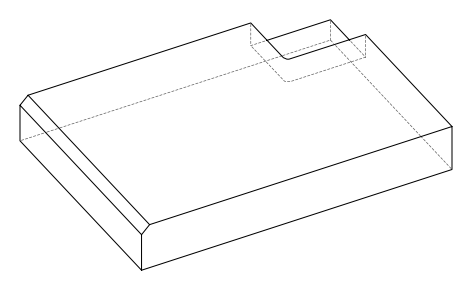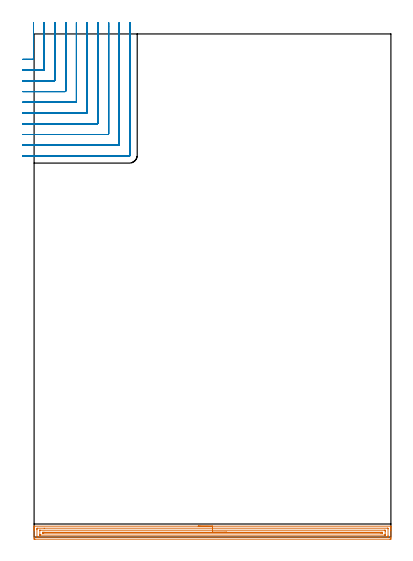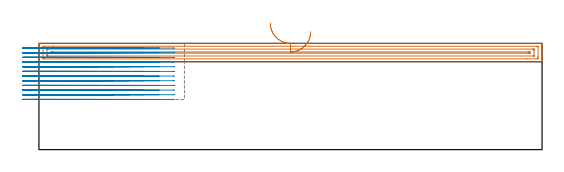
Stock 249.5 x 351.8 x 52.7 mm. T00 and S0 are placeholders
(PLAN: 2 operations, 1 tool changes, 35.3 min)
(1 AREA_MILL | FG_CHAMFER_SURFACE | UGT0205_001 | 8.16 min | 10334 mm3)
(2 MILL_CORNER_NOTCH_RECTANGULAR | CORNER_NOTCH_RECTANGULAR | NXT0201_013 | Follow Part, ap 2.5, ae 75% | 27.09 min | 180833 mm3)
(TOOL UGT0205_001 | Chamfer Mill 20 x 3 x 45 deg. | D20 FL50 Z2)
(TOOL NXT0201_013 | ENDMILL 10mm | D10 FL30 Z4)
(OP 1 AREA_MILL)
G17 G21 G94 G90
T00 M6
G54
G17 G0 G90 X114.75 Y7.6 S1061 M3
G43 Z62.7 H0
G94 G1 X114.788 Z61.828 F250.
X114.902 Z60.963
X115.091 Z60.112
X115.353 Z59.28
X115.687 Z58.474
X116.09 Z57.7
X116.558 Z56.964
X117.09 Z56.272
X117.679 Z55.629
X118.322 Z55.039
X119.014 Z54.508
X119.75 Z54.04
X120.524 Z53.637
X121.33 Z53.303
X122.162 Z53.041
X123.013 Z52.852
X123.878 Z52.738
X124.75 Z52.7
X249.333
X249.49 Y7.597 Z52.688
X249.493 Y7.562 Z52.653
X249.5 Y7.186 Z52.286
Y6.827 Z51.926
Y6.16 Z51.255
Y4.938 Z50.035
Y4.383 Z49.477
Y-0.338 Z44.759
X249.496 Y-0.949 Z44.149
X249.492 Y-1.492 Z43.606
X249.434 Y-1.494 Z43.603
X248.886 Y-1.5 Z43.6
X0.614
X0.066 Y-1.494 Z43.603
X0.008 Y-1.492 Z43.606
X0.004 Y-0.949 Z44.149
X0. Y-0.338 Z44.759
Y4.383 Z49.477
Y4.938 Z50.035
Y5.271 Z50.368
Y5.827 Z50.923
Y6.16 Z51.255
Y6.827 Z51.926
Y7.187 Z52.286
X0.007 Y7.561 Z52.653
X0.01 Y7.597 Z52.688
X0.167 Y7.6 Z52.7
X124.75
Y6.186 Z51.286
X247.074 Y6.185 Z51.285
X247.1 Y6.184 Z51.284
X247.49 Y6.16 Z51.26
X247.499 Y5.763 Z50.863
X247.5 Y0.829 Z45.929
X247.499 Y0.431 Z45.531
X247.49 Y-0.06 Z45.04
X247.125 Y-0.085 Z45.015
X242.437 Y-0.086 Z45.014
X2.426 Y-0.085 Z45.015
X2.4 Z45.016
X2.01 Y-0.06 Z45.04
X2.001 Y0.337 Z45.437
X2. Y5.271 Z50.371
X2.001 Y5.668 Z50.768
X2.01 Y6.16 Z51.26
X2.375 Y6.185 Z51.285
X7.064 Y6.186 Z51.286
X124.75
Y4.771 Z49.871
X244.924
X245.314 Y4.769 Z49.869
X245.443 Y4.767 Z49.867
X245.482 Y4.765 Z49.865
X245.49 Y4.691 Z49.791
X245.495 Y4.568 Z49.668
X245.499 Y4.383 Z49.483
X245.5 Y4.198 Z49.298
X245.499 Y1.533 Z46.633
X245.491 Y1.347 Z46.447
X245.488 Y1.334 Z46.434
X245.483 Y1.332 Z46.432
X245.46 Y1.33 Z46.43
X245.411 Y1.329 Z46.429
X245.314 Y1.328 Z46.428
X4.576 Y1.329 Z46.429
X4.186 Y1.331 Z46.431
X4.057 Y1.333 Z46.433
X4.018 Y1.335 Z46.435
X4.01 Y1.409 Z46.509
X4.005 Y1.532 Z46.632
X4.001 Y1.717 Z46.817
X4. Y1.902 Z47.002
X4.001 Y4.567 Z49.667
X4.009 Y4.753 Z49.853
X4.012 Y4.766 Z49.866
X4.017 Y4.768 Z49.868
X4.04 Y4.77 Z49.87
X4.089 Y4.771 Z49.871
X4.186
X124.75
Y3.357 Z48.457
X242.773
X243.39 Y3.352 Z48.452
X243.483 Y3.35 Z48.45
X243.49 Y3.258 Z48.358
X243.492 Y3.05 Z48.15
X243.49 Y2.842 Z47.942
X243.483 Y2.749 Z47.849
X243.385 Y2.747 Z47.847
X242.497 Y2.743 Z47.843
X6.727
X6.11 Y2.748 Z47.848
X6.017 Y2.75 Z47.85
X6.01 Y2.842 Z47.942
X6.008 Y3.05 Z48.15
X6.01 Y3.258 Z48.358
X6.017 Y3.351 Z48.451
X6.113 Y3.354 Z48.454
X6.248 Y3.355 Z48.455
X6.865 Y3.357 Z48.457
X7.003
X124.75
X125.622 Z48.495
X126.486 Z48.609
X127.338 Z48.798
X128.17 Z49.06
X128.976 Z49.394
X129.75 Z49.797
X130.486 Z50.266
X131.178 Z50.797
X131.821 Z51.386
X132.41 Z52.029
X132.941 Z52.722
X133.41 Z53.457
X133.813 Z54.231
X134.147 Z55.037
X134.409 Z55.869
X134.598 Z56.721
X134.712 Z57.586
X134.75 Z58.457
G0 Z62.7
M5
M2
(OP 2 MILL_CORNER_NOTCH_RECTANGULAR)
G17 G21 G94 G90
T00 M6
G54
G17 G0 G90 X-8. Y334. S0 M3
G43 Z62.7 H0
Z50.383
G94 G1 X-5. F250.
X-0.895 F500.
G3 X-0.4 Y334.495 R0.5
G1 Y356.784
Y359.784 F250.
G0 Z62.7
X-8. Y326.5
Z50.383
G1 X-5.
X6.605 F500.
G3 X7.1 Y326.995 R0.5
G1 Y356.8
Y359.8 F250.
G0 Z62.7
X-8. Y319.
Z50.383
G1 X-5.
X14.104 F500.
G3 X14.6 Y319.496 R0.5
G1 Y356.8
Y359.8 F250.
G0 Z62.7
X-8. Y311.5
Z50.383
G1 X-5.
X21.604 F500.
G3 X22.1 Y311.996 R0.5
G1 Y356.8
Y359.8 F250.
G0 Z62.7
X-8. Y304.
Z50.383
G1 X-5.
X29.104 F500.
G3 X29.6 Y304.496 R0.5
G1 Y356.8
Y359.8 F250.
G0 Z62.7
X-8. Y296.5
Z50.383
G1 X-5.
X36.604 F500.
G3 X37.1 Y296.996 R0.5
G1 Y356.8
Y359.8 F250.
G0 Z62.7
X-8. Y289.
Z50.383
G1 X-5.
X44.104 F500.
G3 X44.6 Y289.496 R0.5
G1 Y356.8
Y359.8 F250.
G0 Z62.7
X-8. Y281.5
Z50.383
G1 X-5.
X51.603 F500.
G3 X52.1 Y281.997 R0.5
G1 Y356.8
Y359.8 F250.
G0 Z62.7
X-8. Y274.
Z50.383
G1 X-5.
X59.103 F500.
G3 X59.6 Y274.497 R0.5
G1 Y356.8
Y359.8 F250.
G0 Z62.7
X-8. Y266.5
Z50.383
G1 X-5.
X66.603 F500.
G3 X67.1 Y266.997 R0.5
G1 Y356.8
Y359.8 F250.
G0 Z62.7
X-8. Y334.
Z48.067
G1 X-5.
X-0.895 F500.
G3 X-0.4 Y334.495 R0.5
G1 Y356.784
Y359.784 F250.
G0 Z62.7
X-8. Y326.5
Z48.067
G1 X-5.
X6.605 F500.
G3 X7.1 Y326.995 R0.5
G1 Y356.8
Y359.8 F250.
G0 Z62.7
X-8. Y319.
Z48.067
G1 X-5.
X14.104 F500.
G3 X14.6 Y319.496 R0.5
G1 Y356.8
Y359.8 F250.
G0 Z62.7
X-8. Y311.5
Z48.067
G1 X-5.
X21.604 F500.
G3 X22.1 Y311.996 R0.5
G1 Y356.8
Y359.8 F250.
G0 Z62.7
X-8. Y304.
Z48.067
G1 X-5.
X29.104 F500.
G3 X29.6 Y304.496 R0.5
G1 Y356.8
Y359.8 F250.
G0 Z62.7
X-8. Y296.5
Z48.067
G1 X-5.
X36.604 F500.
G3 X37.1 Y296.996 R0.5
G1 Y356.8
Y359.8 F250.
G0 Z62.7
X-8. Y289.
Z48.067
G1 X-5.
X44.104 F500.
G3 X44.6 Y289.496 R0.5
G1 Y356.8
Y359.8 F250.
G0 Z62.7
X-8. Y281.5
Z48.067
G1 X-5.
X51.603 F500.
G3 X52.1 Y281.997 R0.5
G1 Y356.8
Y359.8 F250.
G0 Z62.7
X-8. Y274.
Z48.067
G1 X-5.
X59.103 F500.
G3 X59.6 Y274.497 R0.5
G1 Y356.8
Y359.8 F250.
G0 Z62.7
X-8. Y266.5
Z48.067
G1 X-5.
X66.603 F500.
G3 X67.1 Y266.997 R0.5
G1 Y356.8
Y359.8 F250.
G0 Z62.7
X-8. Y334.
Z45.75
G1 X-5.
X-0.895 F500.
G3 X-0.4 Y334.495 R0.5
G1 Y356.784
Y359.784 F250.
G0 Z62.7
X-8. Y326.5
Z45.75
G1 X-5.
X6.605 F500.
G3 X7.1 Y326.995 R0.5
G1 Y356.8
Y359.8 F250.
G0 Z62.7
X-8. Y319.
Z45.75
G1 X-5.
X14.104 F500.
G3 X14.6 Y319.496 R0.5
G1 Y356.8
Y359.8 F250.
G0 Z62.7
X-8. Y311.5
Z45.75
G1 X-5.
X21.604 F500.
G3 X22.1 Y311.996 R0.5
G1 Y356.8
Y359.8 F250.
G0 Z62.7
X-8. Y304.
Z45.75
G1 X-5.
X29.104 F500.
G3 X29.6 Y304.496 R0.5
G1 Y356.8
Y359.8 F250.
G0 Z62.7
X-8. Y296.5
Z45.75
G1 X-5.
X36.604 F500.
G3 X37.1 Y296.996 R0.5
G1 Y356.8
Y359.8 F250.
G0 Z62.7
X-8. Y289.
Z45.75
G1 X-5.
X44.104 F500.
G3 X44.6 Y289.496 R0.5
G1 Y356.8
Y359.8 F250.
G0 Z62.7
X-8. Y281.5
Z45.75
G1 X-5.
X51.603 F500.
G3 X52.1 Y281.997 R0.5
G1 Y356.8
Y359.8 F250.
G0 Z62.7
X-8. Y274.
Z45.75
G1 X-5.
X59.103 F500.
G3 X59.6 Y274.497 R0.5
G1 Y356.8
Y359.8 F250.
G0 Z62.7
X-8. Y266.5
Z45.75
G1 X-5.
X66.603 F500.
G3 X67.1 Y266.997 R0.5
G1 Y356.8
Y359.8 F250.
G0 Z62.7
X-8. Y334.
Z43.433
G1 X-5.
X-0.895 F500.
G3 X-0.4 Y334.495 R0.5
G1 Y356.784
Y359.784 F250.
G0 Z62.7
X-8. Y326.5
Z43.433
G1 X-5.
X6.605 F500.
G3 X7.1 Y326.995 R0.5
G1 Y356.8
Y359.8 F250.
G0 Z62.7
X-8. Y319.
Z43.433
G1 X-5.
X14.104 F500.
G3 X14.6 Y319.496 R0.5
G1 Y356.8
Y359.8 F250.
G0 Z62.7
X-8. Y311.5
Z43.433
G1 X-5.
X21.604 F500.
G3 X22.1 Y311.996 R0.5
G1 Y356.8
Y359.8 F250.
G0 Z62.7
X-8. Y304.
Z43.433
G1 X-5.
X29.104 F500.
G3 X29.6 Y304.496 R0.5
G1 Y356.8
Y359.8 F250.
G0 Z62.7
X-8. Y296.5
Z43.433
G1 X-5.
X36.604 F500.
G3 X37.1 Y296.996 R0.5
G1 Y356.8
Y359.8 F250.
G0 Z62.7
X-8. Y289.
Z43.433
G1 X-5.
X44.104 F500.
G3 X44.6 Y289.496 R0.5
G1 Y356.8
Y359.8 F250.
G0 Z62.7
X-8. Y281.5
Z43.433
G1 X-5.
X51.603 F500.
G3 X52.1 Y281.997 R0.5
G1 Y356.8
Y359.8 F250.
G0 Z62.7
X-8. Y274.
Z43.433
G1 X-5.
X59.103 F500.
G3 X59.6 Y274.497 R0.5
G1 Y356.8
Y359.8 F250.
G0 Z62.7
X-8. Y266.5
Z43.433
G1 X-5.
X66.603 F500.
G3 X67.1 Y266.997 R0.5
G1 Y356.8
Y359.8 F250.
G0 Z62.7
X-8. Y334.
Z41.117
G1 X-5.
X-0.895 F500.
G3 X-0.4 Y334.495 R0.5
G1 Y356.784
Y359.784 F250.
G0 Z62.7
X-8. Y326.5
Z41.117
G1 X-5.
X6.605 F500.
G3 X7.1 Y326.995 R0.5
G1 Y356.8
Y359.8 F250.
G0 Z62.7
X-8. Y319.
Z41.117
G1 X-5.
X14.104 F500.
G3 X14.6 Y319.496 R0.5
G1 Y356.8
Y359.8 F250.
G0 Z62.7
X-8. Y311.5
Z41.117
G1 X-5.
X21.604 F500.
G3 X22.1 Y311.996 R0.5
G1 Y356.8
Y359.8 F250.
G0 Z62.7
X-8. Y304.
Z41.117
G1 X-5.
X29.104 F500.
G3 X29.6 Y304.496 R0.5
G1 Y356.8
Y359.8 F250.
G0 Z62.7
X-8. Y296.5
Z41.117
G1 X-5.
X36.604 F500.
G3 X37.1 Y296.996 R0.5
G1 Y356.8
Y359.8 F250.
G0 Z62.7
X-8. Y289.
Z41.117
G1 X-5.
X44.104 F500.
G3 X44.6 Y289.496 R0.5
G1 Y356.8
Y359.8 F250.
G0 Z62.7
X-8. Y281.5
Z41.117
G1 X-5.
X51.603 F500.
G3 X52.1 Y281.997 R0.5
G1 Y356.8
Y359.8 F250.
G0 Z62.7
X-8. Y274.
Z41.117
G1 X-5.
X59.103 F500.
G3 X59.6 Y274.497 R0.5
G1 Y356.8
Y359.8 F250.
G0 Z62.7
X-8. Y266.5
Z41.117
G1 X-5.
X66.603 F500.
G3 X67.1 Y266.997 R0.5
G1 Y356.8
Y359.8 F250.
G0 Z62.7
X-8. Y334.
Z38.8
G1 X-5.
X-0.895 F500.
G3 X-0.4 Y334.495 R0.5
G1 Y356.784
Y359.784 F250.
G0 Z62.7
X-8. Y326.5
Z38.8
G1 X-5.
X6.605 F500.
G3 X7.1 Y326.995 R0.5
G1 Y356.8
Y359.8 F250.
G0 Z62.7
X-8. Y319.
Z38.8
G1 X-5.
X14.104 F500.
G3 X14.6 Y319.496 R0.5
G1 Y356.8
Y359.8 F250.
G0 Z62.7
X-8. Y311.5
Z38.8
G1 X-5.
X21.604 F500.
G3 X22.1 Y311.996 R0.5
G1 Y356.8
Y359.8 F250.
G0 Z62.7
X-8. Y304.
Z38.8
G1 X-5.
X29.104 F500.
G3 X29.6 Y304.496 R0.5
G1 Y356.8
Y359.8 F250.
G0 Z62.7
X-8. Y296.5
Z38.8
G1 X-5.
X36.604 F500.
G3 X37.1 Y296.996 R0.5
G1 Y356.8
Y359.8 F250.
G0 Z62.7
X-8. Y289.
Z38.8
G1 X-5.
X44.104 F500.
G3 X44.6 Y289.496 R0.5
G1 Y356.8
Y359.8 F250.
G0 Z62.7
X-8. Y281.5
Z38.8
G1 X-5.
X51.603 F500.
G3 X52.1 Y281.997 R0.5
G1 Y356.8
Y359.8 F250.
G0 Z62.7
X-8. Y274.
Z38.8
G1 X-5.
X59.103 F500.
G3 X59.6 Y274.497 R0.5
G1 Y356.8
Y359.8 F250.
G0 Z62.7
X-8. Y266.5
Z38.8
G1 X-5.
X66.603 F500.
G3 X67.1 Y266.997 R0.5
G1 Y356.8
Y359.8 F250.
G0 Z62.7
X-8. Y334.
Z36.483
G1 X-5.
X-0.895 F500.
G3 X-0.4 Y334.495 R0.5
G1 Y356.784
Y359.784 F250.
G0 Z62.7
X-8. Y326.5
Z36.483
G1 X-5.
X6.605 F500.
G3 X7.1 Y326.995 R0.5
G1 Y356.8
Y359.8 F250.
G0 Z62.7
X-8. Y319.
Z36.483
G1 X-5.
X14.104 F500.
G3 X14.6 Y319.496 R0.5
G1 Y356.8
Y359.8 F250.
G0 Z62.7
X-8. Y311.5
Z36.483
G1 X-5.
X21.604 F500.
G3 X22.1 Y311.996 R0.5
G1 Y356.8
Y359.8 F250.
G0 Z62.7
X-8. Y304.
Z36.483
G1 X-5.
X29.104 F500.
G3 X29.6 Y304.496 R0.5
G1 Y356.8
Y359.8 F250.
G0 Z62.7
X-8. Y296.5
Z36.483
G1 X-5.
X36.604 F500.
G3 X37.1 Y296.996 R0.5
G1 Y356.8
Y359.8 F250.
G0 Z62.7
X-8. Y289.
Z36.483
G1 X-5.
X44.104 F500.
G3 X44.6 Y289.496 R0.5
G1 Y356.8
Y359.8 F250.
G0 Z62.7
X-8. Y281.5
Z36.483
G1 X-5.
X51.603 F500.
G3 X52.1 Y281.997 R0.5
G1 Y356.8
Y359.8 F250.
G0 Z62.7
X-8. Y274.
Z36.483
G1 X-5.
X59.103 F500.
G3 X59.6 Y274.497 R0.5
G1 Y356.8
Y359.8 F250.
G0 Z62.7
X-8. Y266.5
Z36.483
G1 X-5.
X66.603 F500.
G3 X67.1 Y266.997 R0.5
G1 Y356.8
Y359.8 F250.
G0 Z62.7
X-8. Y334.
Z34.167
G1 X-5.
X-0.895 F500.
G3 X-0.4 Y334.495 R0.5
G1 Y356.784
Y359.784 F250.
G0 Z62.7
X-8. Y326.5
Z34.167
G1 X-5.
X6.605 F500.
G3 X7.1 Y326.995 R0.5
G1 Y356.8
Y359.8 F250.
G0 Z62.7
X-8. Y319.
Z34.167
G1 X-5.
X14.104 F500.
G3 X14.6 Y319.496 R0.5
G1 Y356.8
Y359.8 F250.
G0 Z62.7
X-8. Y311.5
Z34.167
G1 X-5.
X21.604 F500.
G3 X22.1 Y311.996 R0.5
G1 Y356.8
Y359.8 F250.
G0 Z62.7
X-8. Y304.
Z34.167
G1 X-5.
X29.104 F500.
G3 X29.6 Y304.496 R0.5
G1 Y356.8
Y359.8 F250.
G0 Z62.7
X-8. Y296.5
Z34.167
G1 X-5.
X36.604 F500.
G3 X37.1 Y296.996 R0.5
G1 Y356.8
Y359.8 F250.
G0 Z62.7
X-8. Y289.
Z34.167
G1 X-5.
X44.104 F500.
G3 X44.6 Y289.496 R0.5
G1 Y356.8
Y359.8 F250.
G0 Z62.7
X-8. Y281.5
Z34.167
G1 X-5.
X51.603 F500.
G3 X52.1 Y281.997 R0.5
G1 Y356.8
Y359.8 F250.
G0 Z62.7
X-8. Y274.
Z34.167
G1 X-5.
X59.103 F500.
G3 X59.6 Y274.497 R0.5
G1 Y356.8
Y359.8 F250.
G0 Z62.7
X-8. Y266.5
Z34.167
G1 X-5.
X66.603 F500.
G3 X67.1 Y266.997 R0.5
G1 Y356.8
Y359.8 F250.
G0 Z62.7
X-8. Y334.
Z31.85
G1 X-5.
X-0.895 F500.
G3 X-0.4 Y334.495 R0.5
G1 Y356.784
Y359.784 F250.
G0 Z62.7
X-8. Y326.5
Z31.85
G1 X-5.
X6.605 F500.
G3 X7.1 Y326.995 R0.5
G1 Y356.8
Y359.8 F250.
G0 Z62.7
X-8. Y319.
Z31.85
G1 X-5.
X14.104 F500.
G3 X14.6 Y319.496 R0.5
G1 Y356.8
Y359.8 F250.
G0 Z62.7
X-8. Y311.5
Z31.85
G1 X-5.
X21.604 F500.
G3 X22.1 Y311.996 R0.5
G1 Y356.8
Y359.8 F250.
G0 Z62.7
X-8. Y304.
Z31.85
G1 X-5.
X29.104 F500.
G3 X29.6 Y304.496 R0.5
G1 Y356.8
Y359.8 F250.
G0 Z62.7
X-8. Y296.5
Z31.85
G1 X-5.
X36.604 F500.
G3 X37.1 Y296.996 R0.5
G1 Y356.8
Y359.8 F250.
G0 Z62.7
X-8. Y289.
Z31.85
G1 X-5.
X44.104 F500.
G3 X44.6 Y289.496 R0.5
G1 Y356.8
Y359.8 F250.
G0 Z62.7
X-8. Y281.5
Z31.85
G1 X-5.
X51.603 F500.
G3 X52.1 Y281.997 R0.5
G1 Y356.8
Y359.8 F250.
G0 Z62.7
X-8. Y274.
Z31.85
G1 X-5.
X59.103 F500.
G3 X59.6 Y274.497 R0.5
G1 Y356.8
Y359.8 F250.
G0 Z62.7
X-8. Y266.5
Z31.85
G1 X-5.
X66.603 F500.
G3 X67.1 Y266.997 R0.5
G1 Y356.8
Y359.8 F250.
G0 Z62.7
X-8. Y334.
Z29.533
G1 X-5.
X-0.895 F500.
G3 X-0.4 Y334.495 R0.5
G1 Y356.784
Y359.784 F250.
G0 Z62.7
X-8. Y326.5
Z29.533
G1 X-5.
X6.605 F500.
G3 X7.1 Y326.995 R0.5
G1 Y356.8
Y359.8 F250.
G0 Z62.7
X-8. Y319.
Z29.533
G1 X-5.
X14.104 F500.
G3 X14.6 Y319.496 R0.5
G1 Y356.8
Y359.8 F250.
G0 Z62.7
X-8. Y311.5
Z29.533
G1 X-5.
X21.604 F500.
G3 X22.1 Y311.996 R0.5
G1 Y356.8
Y359.8 F250.
G0 Z62.7
X-8. Y304.
Z29.533
G1 X-5.
X29.104 F500.
G3 X29.6 Y304.496 R0.5
G1 Y356.8
Y359.8 F250.
G0 Z62.7
X-8. Y296.5
Z29.533
G1 X-5.
X36.604 F500.
G3 X37.1 Y296.996 R0.5
G1 Y356.8
Y359.8 F250.
G0 Z62.7
X-8. Y289.
Z29.533
G1 X-5.
X44.104 F500.
G3 X44.6 Y289.496 R0.5
G1 Y356.8
Y359.8 F250.
G0 Z62.7
X-8. Y281.5
Z29.533
G1 X-5.
X51.603 F500.
G3 X52.1 Y281.997 R0.5
G1 Y356.8
Y359.8 F250.
G0 Z62.7
X-8. Y274.
Z29.533
G1 X-5.
X59.103 F500.
G3 X59.6 Y274.497 R0.5
G1 Y356.8
Y359.8 F250.
G0 Z62.7
X-8. Y266.5
Z29.533
G1 X-5.
X66.603 F500.
G3 X67.1 Y266.997 R0.5
G1 Y356.8
Y359.8 F250.
G0 Z62.7
X-8. Y334.
Z27.217
G1 X-5.
X-0.895 F500.
G3 X-0.4 Y334.495 R0.5
G1 Y356.784
Y359.784 F250.
G0 Z62.7
X-8. Y326.5
Z27.217
G1 X-5.
X6.605 F500.
G3 X7.1 Y326.995 R0.5
G1 Y356.8
Y359.8 F250.
G0 Z62.7
X-8. Y319.
Z27.217
G1 X-5.
X14.104 F500.
G3 X14.6 Y319.496 R0.5
G1 Y356.8
Y359.8 F250.
G0 Z62.7
X-8. Y311.5
Z27.217
G1 X-5.
X21.604 F500.
G3 X22.1 Y311.996 R0.5
G1 Y356.8
Y359.8 F250.
G0 Z62.7
X-8. Y304.
Z27.217
G1 X-5.
X29.104 F500.
G3 X29.6 Y304.496 R0.5
G1 Y356.8
Y359.8 F250.
G0 Z62.7
X-8. Y296.5
Z27.217
G1 X-5.
X36.604 F500.
G3 X37.1 Y296.996 R0.5
G1 Y356.8
Y359.8 F250.
G0 Z62.7
X-8. Y289.
Z27.217
G1 X-5.
X44.104 F500.
G3 X44.6 Y289.496 R0.5
G1 Y356.8
Y359.8 F250.
G0 Z62.7
X-8. Y281.5
Z27.217
G1 X-5.
X51.603 F500.
G3 X52.1 Y281.997 R0.5
G1 Y356.8
Y359.8 F250.
G0 Z62.7
X-8. Y274.
Z27.217
G1 X-5.
X59.103 F500.
G3 X59.6 Y274.497 R0.5
G1 Y356.8
Y359.8 F250.
G0 Z62.7
X-8. Y266.5
Z27.217
G1 X-5.
X66.603 F500.
G3 X67.1 Y266.997 R0.5
G1 Y356.8
Y359.8 F250.
G0 Z62.7
X-8. Y334.
Z24.9
G1 X-5.
X-0.895 F500.
G3 X-0.4 Y334.495 R0.5
G1 Y356.784
Y359.784 F250.
G0 Z62.7
X-8. Y326.5
Z24.9
G1 X-5.
X6.605 F500.
G3 X7.1 Y326.995 R0.5
G1 Y356.8
Y359.8 F250.
G0 Z62.7
X-8. Y319.
Z24.9
G1 X-5.
X14.104 F500.
G3 X14.6 Y319.496 R0.5
G1 Y356.8
Y359.8 F250.
G0 Z62.7
X-8. Y311.5
Z24.9
G1 X-5.
X21.604 F500.
G3 X22.1 Y311.996 R0.5
G1 Y356.8
Y359.8 F250.
G0 Z62.7
X-8. Y304.
Z24.9
G1 X-5.
X29.104 F500.
G3 X29.6 Y304.496 R0.5
G1 Y356.8
Y359.8 F250.
G0 Z62.7
X-8. Y296.5
Z24.9
G1 X-5.
X36.604 F500.
G3 X37.1 Y296.996 R0.5
G1 Y356.8
Y359.8 F250.
G0 Z62.7
X-8. Y289.
Z24.9
G1 X-5.
X44.104 F500.
G3 X44.6 Y289.496 R0.5
G1 Y356.8
Y359.8 F250.
G0 Z62.7
X-8. Y281.5
Z24.9
G1 X-5.
X51.603 F500.
G3 X52.1 Y281.997 R0.5
G1 Y356.8
Y359.8 F250.
G0 Z62.7
X-8. Y274.
Z24.9
G1 X-5.
X59.103 F500.
G3 X59.6 Y274.497 R0.5
G1 Y356.8
Y359.8 F250.
G0 Z62.7
X-8. Y266.5
Z24.9
G1 X-5.
X66.603 F500.
G3 X67.1 Y266.997 R0.5
G1 Y356.8
Y359.8 F250.
G0 Z62.7
M5
M2
